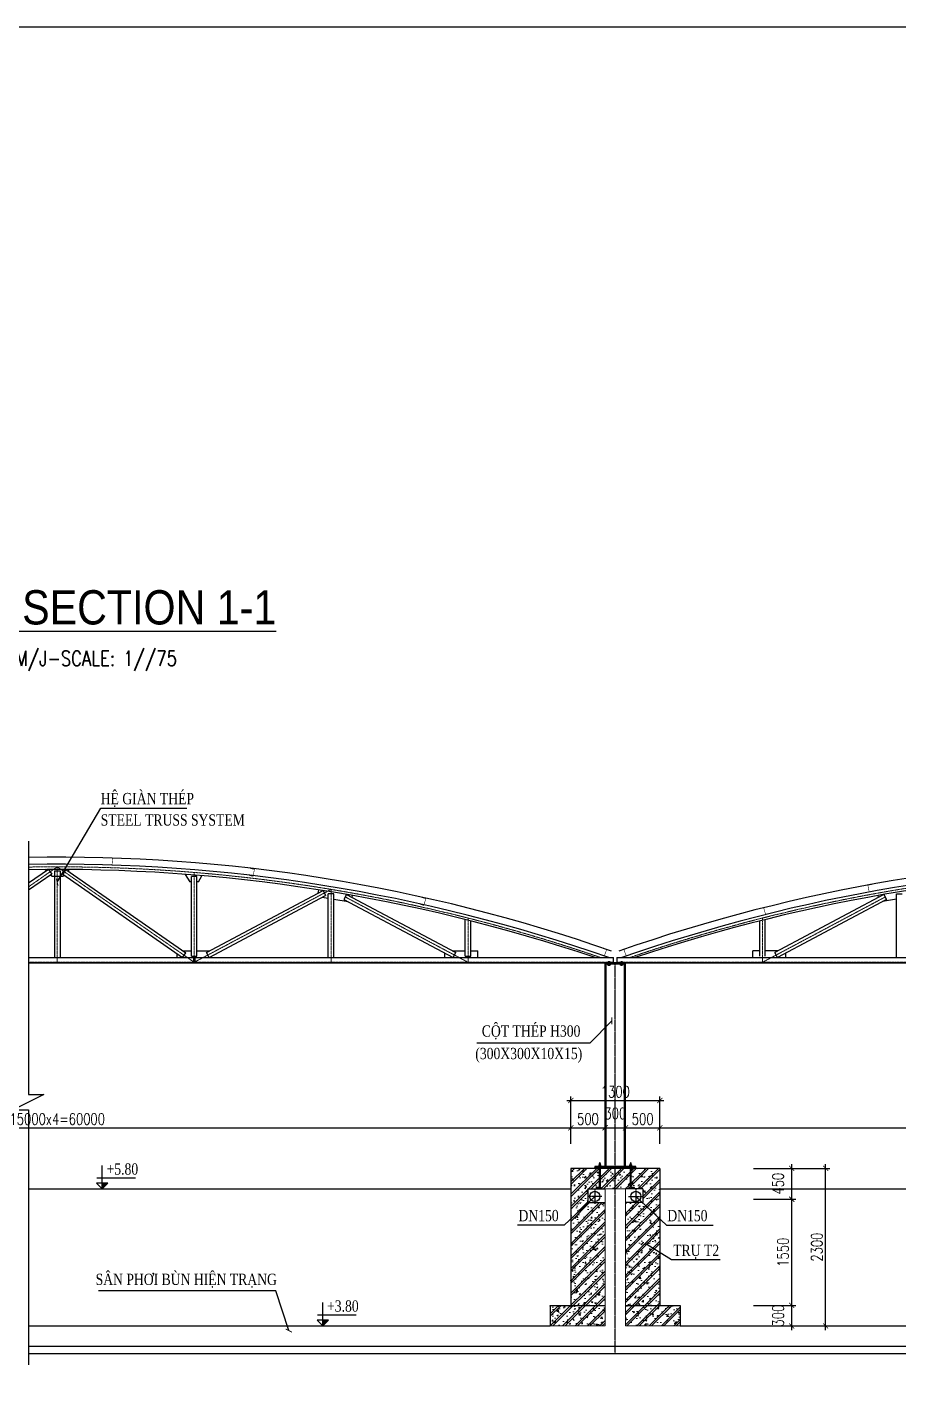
# Model space of a CAD drawing. Header units: millimetres. Extents: x -702765 to 835888, y -645289 to 262.
# Drawn here: x 627498 to 640219, y -420051 to -400359 of the extents above; entities that cross this region are included whole.
import ezdxf
from ezdxf.enums import TextEntityAlignment as Align

# ---------------------------------------------------------------- set-up
doc = ezdxf.new("R2010")
doc.units = ezdxf.units.MM
doc.header["$LTSCALE"] = 0.01
for name, pattern in [('ACAD_ISO04W100', [30, 24, -3, 0, -3]), ('CENTER', [2, 1.25, -0.25, 0.25, -0.25]), ('CENTER2', [1.125, 0.75, -0.125, 0.125, -0.125]), ('DASHED', [19.05, 12.7, -6.35])]:
    doc.linetypes.add(name, pattern=pattern)
for name, color, linetype, lineweight in [('bu long', 5, 'Continuous', 13), ('duong tam', 6, 'CENTER', 9), ('HACH', 8, 'Continuous', 9), ('net truc', 5, 'ACAD_ISO04W100', 9), ('ong phan phoi bun', 3, 'Continuous', 25), ('S-AXIS', 1, 'ACAD_ISO04W100', 9)]:
    doc.layers.add(name, color=color, linetype=linetype, lineweight=lineweight)
for name, color, linetype in [('HACTH @ 1', 8, 'Continuous'), ('HATCH', 8, 'Continuous'), ('khuat', 6, 'DASHED'), ('manh', 8, 'Continuous'), ('tam', 8, 'CENTER'), ('TEXT', 2, 'Continuous'), ('TEXT1', 31, 'Continuous'), ('THEP', 4, 'Continuous'), ('TIM', 1, 'CENTER2'), ('TUONG', 7, 'Continuous'), ('VALVES', 7, 'Continuous')]:
    doc.layers.add(name, color=color, linetype=linetype)
doc.styles.add('2-5', font='romans.shx', dxfattribs={"width": 0.75, "bigfont": 'vns.shx'})
doc.styles.add('ROMANS', font='romans', dxfattribs={"width": 0.7, "height": 1, "bigfont": 'vns'})
doc.styles.add('style3', font='VHAVAN.TTF', dxfattribs={"width": 0.75})
doc.styles.add('text1', font='vntimeh.shx', dxfattribs={"width": 0.8, "bigfont": 'romansvn.shx'})
doc.styles.add('VNTIMEHSHX', font='vntimeh.shx', dxfattribs={"width": 0.75})
doc.linetypes.add('ZIGZAG', pattern='A,0.0001,-0.2,[131,ltypeshp.shx,S=0.2,R=0,X=-0.2,Y=0],-0.4,[131,ltypeshp.shx,S=0.2,R=180,X=0.2,Y=0],-0.2', length=0.8001)
doc.dimstyles.new('1-75 HP', dxfattribs={"dimscale": 75, "dimtxt": 2.2, "dimasz": 1, "dimexe": 0.8, "dimexo": 0, "dimgap": 0.6, "dimtad": 1, "dimdec": 0, "dimdsep": 46, "dimtxsty": '2-5', "dimblk": 'ARCHTICK', "dimcen": 2.5, "dimdle": 0.8, "dimclrd": 1, "dimclre": 1, "dimclrt": 2, "dimadec": 0, "dimazin": 0, "dimtfac": 1, "dimtdec": 0, "dimtmove": 2, "dimatfit": 3, "dimldrblk": 'ARCHTICK', "dimfxl": 0, "dimtolj": 1, "dimtzin": 0, "dimarcsym": 0})

# ---------------------------------------------------------------- blocks, each defined once
blk = doc.blocks.new('CAODO')
at = {"layer": 'HATCH'}
for p, q in [((0, 0), (0, 296)), ((-69, 139), (421, 139)), ((-77, 0), (76, 0))]:
    blk.add_line(p, q, dxfattribs=at)
blk.add_lwpolyline([(0, 0), (72, 72), (-72, 72)], close=True, dxfattribs=at)
blk.add_solid([(0, 72), (0, 0), (72, 72)], dxfattribs=at)
blk = doc.blocks.new('_ArchTick')
at = {"color": 0, "linetype": 'ByBlock', "const_width": 0.15}
blk.add_lwpolyline([(-0.5, -0.5), (0.5, 0.5)], dxfattribs=at)
blk = doc.blocks.new('bulon1')
for p, q in [((-5.2, -11.4), (5.2, -11.4)), ((-3, -7.4), (-3, -8.8)), ((-2.1, -6.8), (-2.4, -6.8)), ((-2.1, -9.4), (-2.4, -9.4)), ((-2.1, -6.8), (2.1, -6.8)), ((-2.1, -9.4), (-2.1, -9.4)), ((-2.1, -9.4), (2.1, -9.4)), ((-1.9, -6.8), (-1.9, -6.8)), ((-1.9, -9.4), (-1.8, -9.4)), ((-1.8, -6.9), (-1.8, -6.8)), ((-1.7, -6.9), (-1.6, -6.8)), ((-1.7, -9.4), (-1.4, -9.1)), ((-1.6, -7), (-1.4, -6.8)), ((-1.5, -2.7), (1.4, -2.7)), ((-1.5, -3.8), (1.5, -2.8)), ((-1.5, -4.8), (1.5, -3.8)), ((-1.5, -5.8), (1.5, -4.8)), ((-1.5, -6.8), (1.5, -5.8)), ((-1.5, -7.1), (-1.2, -6.8)), ((-1.5, -7.2), (-1.4, -7.2)), ((-1.5, -7.4), (-1.5, -7.4)), ((-1.5, -7.4), (-1.5, -8.8)), ((-1.5, -8.8), (-1.5, -8.8)), ((-1.5, -9), (-1.4, -9)), ((-1.5, -9.4), (-1.3, -9.2)), ((-1.5, -9.8), (-0.4, -9.4)), ((-1.5, -12.2), (1.2, -11.4)), ((-1.5, -13.2), (1.5, -12.3)), ((-1.5, -14.2), (1.5, -13.3)), ((-1.5, -15.2), (1.5, -14.3)), ((-1.5, -16.2), (1.5, -15.3)), ((-1.5, -17.2), (1.5, -16.3)), ((-1.5, -18.2), (1.5, -17.3)), ((-1.5, -19.2), (1.5, -18.3)), ((-1.5, -20.2), (1.5, -19.3)), ((-1.5, -20.7), (1.5, -19.8)), ((-1.5, -66.1), (-1.5, -20.7)), ((-1.3, -9.4), (-1.2, -9.3)), ((-1.2, -9.4), (-1.1, -9.3)), ((-1.1, -6.8), (-1, -6.8)), ((-1, -3.1), (0.2, -2.7)), ((-1, -4.1), (1, -3.5)), ((-1, -5.1), (1, -4.5)), ((-1, -6.1), (1, -5.5)), ((-1, -9.4), (-1, -9.4)), ((-1, -10.1), (1, -9.5)), ((-1, -11.6), (-0.4, -11.4)), ((-1, -12.6), (1, -12)), ((-1, -13.6), (1, -13)), ((-1, -14.6), (1, -14)), ((-1, -15.6), (1, -15)), ((-1, -16.6), (1, -16)), ((-1, -17.6), (1, -17)), ((-1, -18.6), (1, -18)), ((-1, -19.6), (1, -19)), ((-0.9, -6.8), (-0.9, -6.8)), ((0.9, -6.8), (-0.9, -6.8)), ((0.9, -9.4), (-0.9, -9.4)), ((-0.4, -10.4), (1.5, -9.8)), ((0, -6.8), (1, -6.5)), ((0.9, -6.8), (0.9, -6.8)), ((1, -6.8), (1.1, -6.8)), ((1, -9.4), (1, -9.4)), ((1.1, -9.4), (1.5, -9)), ((1.2, -6.9), (1.3, -6.8)), ((1.3, -7), (1.4, -6.8)), ((1.3, -9.4), (1.6, -9.1)), ((1.4, -7.2), (1.8, -6.8)), ((1.4, -7.1), (1.6, -6.8)), ((1.5, -7.3), (1.5, -7.3)), ((1.5, -7.4), (1.5, -8.8)), ((1.5, -8.9), (1.5, -8.9)), ((1.5, -9.4), (1.6, -9.2)), ((1.5, -19.8), (1.5, -66.1)), ((1.7, -9.4), (1.7, -9.3)), ((1.8, -9.4), (1.9, -9.4)), ((2, -6.8), (2, -6.8)), ((2, -9.4), (2, -9.4)), ((2.4, -6.8), (2.1, -6.8)), ((2.4, -9.4), (2.1, -9.4)), ((3, -8.8), (3, -7.4)), ((-9.7, -68.1), (-3.5, -68.1)), ((-3.5, -71.1), (-9.7, -71.1))]:
    blk.add_line(p, q)
for points in [[(-5.2, -11.4), (-5.2, -10.4), (5.2, -10.4), (5.2, -11.4)], [(-1.4, -6.8), (-1.5, -6.8), (-1, -6.1), (-1.5, -5.8), (-1, -5.1), (-1.5, -4.8), (-1, -4.1), (-1.5, -3.8), (-1, -3.1), (-1.5, -2.8), (-1.5, -2.7)], [(-1.2, -10.4), (-1, -10.1), (-1.5, -9.8), (-1.2, -9.3)], [(-1, -20.6), (-1.5, -20.2), (-1, -19.6), (-1.5, -19.2), (-1, -18.6), (-1.5, -18.2), (-1, -17.6), (-1.5, -17.2), (-1, -16.6), (-1.5, -16.2), (-1, -15.6), (-1.5, -15.2), (-1, -14.6), (-1.5, -14.2), (-1, -13.6), (-1.5, -13.2), (-1, -12.6), (-1.5, -12.2), (-1, -11.6)], [(1.5, -6.8), (1, -6.5), (1.5, -5.8), (1, -5.5), (1.5, -4.8), (1, -4.5), (1.5, -3.8), (1, -3.5), (1.5, -2.8), (1.4, -2.7)], [(1.1, -10.4), (1.5, -9.8), (1, -9.5), (1.1, -9.4)], [(1, -20), (1.5, -19.3), (1, -19), (1.5, -18.3), (1, -18), (1.5, -17.3), (1, -17), (1.5, -16.3), (1, -16), (1.5, -15.3), (1, -15), (1.5, -14.3), (1, -14), (1.5, -13.3), (1, -13), (1.5, -12.3), (1, -12), (1.4, -11.4)]]:
    blk.add_lwpolyline(points)
blk.add_lwpolyline([(-9.7, -69.6, -0.389995), (-9.7, -68.1, -0.389995), (-9.7, -69.6, 0.389995), (-9.7, -71.1)], format="xyb")
for centre, radius, start, end in [((-2.4, -7.4), 0.6, 90, 180), ((-2.4, -8.8), 0.6, 180, 270), ((-2.1, -7.4), 0.6, 0, 90), ((-2.1, -8.8), 0.6, 270, 0), ((-0.9, -7.4), 0.6, 90, 180), ((-0.9, -8.8), 0.6, 180, 270), ((0.9, -7.4), 0.6, 0, 90), ((0.9, -8.8), 0.6, 270, 0), ((2.1, -7.4), 0.6, 90, 180), ((2.1, -8.8), 0.6, 180, 270), ((2.4, -7.4), 0.6, 0, 90), ((2.4, -8.8), 0.6, 270, 0), ((-3.5, -66.1), 2, 270, 0), ((-3.5, -66.1), 5, 270, 0)]:
    blk.add_arc(centre, radius, start, end)
at = {"layer": 'net truc'}
blk.add_line((-3.5, -69.6), (-9.7, -69.6), dxfattribs=at)
blk.add_arc((-3.5, -66.1), 3.5, 270, 0, dxfattribs=at)
at = {"layer": 'S-AXIS'}
blk.add_line((0, 0), (0, -66.2), dxfattribs=at)
blk = doc.blocks.new('GSDFG43')
for p, q in [((603657, -412793), (603657, -412786)), ((603657, -412829), (603657, -412821)), ((603661, -412783), (603662, -412783)), ((603661, -412796), (603662, -412796)), ((603661, -412818), (603662, -412818)), ((603661, -412832), (603662, -412832)), ((603684, -412783), (603662, -412783)), ((603684, -412796), (603662, -412796)), ((603684, -412818), (603662, -412818)), ((603684, -412832), (603662, -412832)), ((603663, -412783), (603663, -412783)), ((603663, -412796), (603663, -412796)), ((603664, -412796), (603663, -412796)), ((603663, -412818), (603663, -412818)), ((603663, -412832), (603663, -412832)), ((603664, -412832), (603663, -412832)), ((603666, -412784), (603664, -412783)), ((603665, -412796), (603664, -412796)), ((603666, -412820), (603664, -412818)), ((603665, -412832), (603664, -412831)), ((603666, -412784), (603665, -412783)), ((603667, -412796), (603665, -412794)), ((603666, -412796), (603665, -412795)), ((603666, -412796), (603665, -412795)), ((603666, -412819), (603665, -412818)), ((603666, -412832), (603665, -412830)), ((603667, -412832), (603665, -412830)), ((603666, -412832), (603665, -412831)), ((603667, -412783), (603666, -412783)), ((603666, -412785), (603666, -412785)), ((603666, -412786), (603666, -412793)), ((603666, -412794), (603666, -412794)), ((603666, -412832), (603666, -412795)), ((603667, -412819), (603666, -412818)), ((603666, -412821), (603666, -412821)), ((603666, -412821), (603666, -412829)), ((603666, -412829), (603666, -412829)), ((603667, -412783), (603667, -412783)), ((603667, -412818), (603667, -412818)), ((603668, -412783), (603668, -412783)), ((603668, -412797), (603668, -412796)), ((603668, -412796), (603668, -412796)), ((603668, -412818), (603668, -412818)), ((603668, -412832), (603668, -412832)), ((603668, -412832), (603668, -412832)), ((603669, -412783), (603669, -412783)), ((603669, -412783), (603678, -412783)), ((603669, -412796), (603678, -412796)), ((603669, -412818), (603669, -412818)), ((603669, -412818), (603678, -412818)), ((603669, -412832), (603678, -412832)), ((603678, -412783), (603678, -412783)), ((603678, -412818), (603678, -412818)), ((603679, -412783), (603679, -412783)), ((603679, -412796), (603679, -412796)), ((603680, -412796), (603679, -412796)), ((603679, -412818), (603679, -412818)), ((603679, -412832), (603679, -412832)), ((603680, -412832), (603679, -412832)), ((603682, -412784), (603680, -412783)), ((603682, -412796), (603680, -412795)), ((603681, -412796), (603680, -412796)), ((603682, -412820), (603680, -412818)), ((603681, -412832), (603680, -412831)), ((603682, -412832), (603680, -412831)), ((603681, -412783), (603681, -412782)), ((603682, -412784), (603681, -412783)), ((603681, -412785), (603681, -412784)), ((603681, -412786), (603681, -412786)), ((603681, -412786), (603681, -412793)), ((603681, -412793), (603681, -412793)), ((603681, -412794), (603681, -412794)), ((603681, -412832), (603681, -412795)), ((603682, -412796), (603681, -412795)), ((603681, -412818), (603681, -412818)), ((603682, -412819), (603681, -412818)), ((603681, -412820), (603681, -412820)), ((603681, -412821), (603681, -412821)), ((603681, -412821), (603681, -412829)), ((603681, -412829), (603681, -412829)), ((603682, -412832), (603681, -412830)), ((603681, -412830), (603681, -412830)), ((603682, -412783), (603682, -412783)), ((603682, -412819), (603682, -412818)), ((603683, -412783), (603683, -412783)), ((603683, -412796), (603683, -412796)), ((603683, -412818), (603683, -412818)), ((603683, -412832), (603683, -412832)), ((603684, -412783), (603684, -412783)), ((603684, -412783), (603686, -412783)), ((603684, -412796), (603684, -412796)), ((603684, -412796), (603686, -412796)), ((603684, -412818), (603684, -412818)), ((603684, -412818), (603686, -412818)), ((603684, -412832), (603684, -412832)), ((603684, -412832), (603686, -412832)), ((603689, -412786), (603689, -412793)), ((603689, -412821), (603689, -412829))]:
    blk.add_line(p, q)
for centre, major_axis, start_param, end_param in [((603661, -412786), (-2.26, 2.26), 5.497787, 7.068583), ((603661, -412793), (2.26, 2.26), 2.356194, 3.926991), ((603661, -412821), (-2.26, 2.26), 5.497787, 7.068583), ((603661, -412829), (2.26, 2.26), 2.356194, 3.926991), ((603662, -412786), (-2.26, 2.26), 0.785398, 2.356194), ((603662, -412793), (2.26, 2.26), 0.785398, 2.356194), ((603662, -412821), (-2.26, 2.26), 0.785398, 2.356194), ((603662, -412829), (2.26, 2.26), 0.785398, 2.356194), ((603669, -412786), (-2.26, 2.26), 5.497787, 7.068583), ((603669, -412793), (2.26, 2.26), 2.356194, 3.926991), ((603669, -412821), (-2.26, 2.26), 5.497787, 7.068583), ((603669, -412829), (2.26, 2.26), 2.356194, 3.926991), ((603678, -412786), (2.26, 2.26), -0.785398, 0.785398), ((603678, -412793), (-2.26, 2.26), 2.356194, 3.926991), ((603678, -412821), (2.26, 2.26), -0.785398, 0.785398), ((603678, -412829), (-2.26, 2.26), 2.356194, 3.926991), ((603684, -412786), (2.26, 2.26), 3.926991, 5.497787), ((603684, -412793), (-2.26, 2.26), 3.926991, 5.497787), ((603684, -412821), (2.26, 2.26), 3.926991, 5.497787), ((603684, -412829), (-2.26, 2.26), 3.926991, 5.497787), ((603686, -412786), (2.26, 2.26), -0.785398, 0.785398), ((603686, -412793), (-2.26, 2.26), 2.356194, 3.926991), ((603686, -412821), (2.26, 2.26), -0.785398, 0.785398), ((603686, -412829), (-2.26, 2.26), 2.356194, 3.926991)]:
    blk.add_ellipse(centre, major_axis=major_axis, ratio=1, start_param=start_param, end_param=end_param)
blk = doc.blocks.new('*D638')
at = {"color": 1, "lineweight": -2}
for p, q in [((638110, -419020), (638726, -419020)), ((638666, -419380), (638666, -418960)), ((638110, -419320), (638726, -419320))]:
    blk.add_line(p, q, dxfattribs=at)
at = {"layer": 'Defpoints', "color": 0}
for p in [(638110, -419020), (638666, -419020), (638110, -419320)]:
    blk.add_point(p, dxfattribs=at)
at = {"color": 1, "lineweight": -2, "xscale": 75, "yscale": 75, "zscale": 75}
for p, rotation in [((638666, -419020), 90), ((638666, -419320), 270)]:
    blk.add_blockref('_ArchTick', p, dxfattribs=dict(at, rotation=rotation))
at = {"color": 2, "insert": (638467, -419170), "char_height": 165, "attachment_point": 5, "rotation": 90, "style": '2-5'}
blk.add_mtext('\\A1;300', dxfattribs=at)
blk = doc.blocks.new('*D639')
at = {"color": 1, "lineweight": -2}
for p, q in [((638110, -417470), (638726, -417470)), ((638666, -419080), (638666, -417410)), ((638110, -419020), (638726, -419020))]:
    blk.add_line(p, q, dxfattribs=at)
at = {"layer": 'Defpoints', "color": 0}
for p in [(638110, -417470), (638666, -417470), (638110, -419020)]:
    blk.add_point(p, dxfattribs=at)
at = {"color": 1, "lineweight": -2, "xscale": 75, "yscale": 75, "zscale": 75}
for p, rotation in [((638666, -417470), 90), ((638666, -419020), 270)]:
    blk.add_blockref('_ArchTick', p, dxfattribs=dict(at, rotation=rotation))
at = {"color": 2, "insert": (638539, -418245), "char_height": 165, "attachment_point": 5, "rotation": 90, "style": '2-5'}
blk.add_mtext('\\A1;1550', dxfattribs=at)
blk = doc.blocks.new('*D640')
at = {"color": 1, "lineweight": -2}
for p, q in [((638110, -417020), (638726, -417020)), ((638666, -417530), (638666, -416960)), ((638110, -417470), (638726, -417470))]:
    blk.add_line(p, q, dxfattribs=at)
at = {"layer": 'Defpoints', "color": 0}
for p in [(638110, -417020), (638666, -417020), (638110, -417470)]:
    blk.add_point(p, dxfattribs=at)
at = {"color": 1, "lineweight": -2, "xscale": 75, "yscale": 75, "zscale": 75}
for p, rotation in [((638666, -417020), 90), ((638666, -417470), 270)]:
    blk.add_blockref('_ArchTick', p, dxfattribs=dict(at, rotation=rotation))
at = {"color": 2, "insert": (638467, -417245), "char_height": 165, "attachment_point": 5, "rotation": 90, "style": '2-5'}
blk.add_mtext('\\A1;450', dxfattribs=at)
blk = doc.blocks.new('*D641')
at = {"color": 1, "lineweight": -2}
for p, q in [((638110, -417020), (639221, -417020)), ((639161, -419380), (639161, -416960)), ((638110, -419320), (639221, -419320))]:
    blk.add_line(p, q, dxfattribs=at)
at = {"layer": 'Defpoints', "color": 0}
for p in [(638110, -417020), (639161, -417020), (638110, -419320)]:
    blk.add_point(p, dxfattribs=at)
at = {"color": 1, "lineweight": -2, "xscale": 75, "yscale": 75, "zscale": 75}
for p, rotation in [((639161, -417020), 90), ((639161, -419320), 270)]:
    blk.add_blockref('_ArchTick', p, dxfattribs=dict(at, rotation=rotation))
at = {"color": 2, "insert": (639034, -418170), "char_height": 165, "attachment_point": 5, "rotation": 90, "style": '2-5'}
blk.add_mtext('\\A1;2300', dxfattribs=at)
blk = doc.blocks.new('*D651')
at = {"color": 1, "lineweight": -2}
for p, q in [((635380, -416428), (636000, -416428)), ((635440, -416664), (635440, -416368)), ((635940, -416664), (635940, -416368))]:
    blk.add_line(p, q, dxfattribs=at)
at = {"layer": 'Defpoints', "color": 0}
for p in [(635940, -416428), (635440, -416664), (635940, -416664)]:
    blk.add_point(p, dxfattribs=at)
at = {"color": 1, "lineweight": -2, "xscale": 75, "yscale": 75, "zscale": 75, "rotation": 180}
blk.add_blockref('_ArchTick', (635440, -416428), dxfattribs=at)
at = {"color": 1, "lineweight": -2, "xscale": 75, "yscale": 75, "zscale": 75}
blk.add_blockref('_ArchTick', (635940, -416428), dxfattribs=at)
at = {"color": 2, "insert": (635690, -416301), "char_height": 165, "attachment_point": 5, "style": '2-5'}
blk.add_mtext('\\A1;500', dxfattribs=at)
blk = doc.blocks.new('*D652')
at = {"color": 1, "lineweight": -2}
for p, q in [((635880, -416428), (636300, -416428)), ((635940, -416664), (635940, -416368)), ((636240, -416664), (636240, -416368))]:
    blk.add_line(p, q, dxfattribs=at)
at = {"layer": 'Defpoints', "color": 0}
for p in [(636240, -416428), (635940, -416664), (636240, -416664)]:
    blk.add_point(p, dxfattribs=at)
at = {"color": 1, "lineweight": -2, "xscale": 75, "yscale": 75, "zscale": 75, "rotation": 180}
blk.add_blockref('_ArchTick', (635940, -416428), dxfattribs=at)
at = {"color": 1, "lineweight": -2, "xscale": 75, "yscale": 75, "zscale": 75}
blk.add_blockref('_ArchTick', (636240, -416428), dxfattribs=at)
at = {"color": 2, "insert": (636090, -416218), "char_height": 165, "attachment_point": 5, "style": '2-5'}
blk.add_mtext('\\A1;300', dxfattribs=at)
blk = doc.blocks.new('*D653')
at = {"color": 1, "lineweight": -2}
for p, q in [((636180, -416428), (636800, -416428)), ((636240, -416664), (636240, -416368)), ((636740, -416664), (636740, -416368))]:
    blk.add_line(p, q, dxfattribs=at)
at = {"layer": 'Defpoints', "color": 0}
for p in [(636740, -416428), (636240, -416664), (636740, -416664)]:
    blk.add_point(p, dxfattribs=at)
at = {"color": 1, "lineweight": -2, "xscale": 75, "yscale": 75, "zscale": 75, "rotation": 180}
blk.add_blockref('_ArchTick', (636240, -416428), dxfattribs=at)
at = {"color": 1, "lineweight": -2, "xscale": 75, "yscale": 75, "zscale": 75}
blk.add_blockref('_ArchTick', (636740, -416428), dxfattribs=at)
at = {"color": 2, "insert": (636490, -416301), "char_height": 165, "attachment_point": 5, "style": '2-5'}
blk.add_mtext('\\A1;500', dxfattribs=at)
blk = doc.blocks.new('*D650')
at = {"color": 1, "lineweight": -2}
for p, q in [((635380, -416029), (636800, -416029)), ((635440, -416664), (635440, -415969)), ((636740, -416664), (636740, -415969))]:
    blk.add_line(p, q, dxfattribs=at)
at = {"layer": 'Defpoints', "color": 0}
for p in [(636740, -416029), (635440, -416664), (636740, -416664)]:
    blk.add_point(p, dxfattribs=at)
at = {"color": 1, "lineweight": -2, "xscale": 75, "yscale": 75, "zscale": 75, "rotation": 180}
blk.add_blockref('_ArchTick', (635440, -416029), dxfattribs=at)
at = {"color": 1, "lineweight": -2, "xscale": 75, "yscale": 75, "zscale": 75}
blk.add_blockref('_ArchTick', (636740, -416029), dxfattribs=at)
at = {"color": 2, "insert": (636090, -415901), "char_height": 165, "attachment_point": 5, "style": '2-5'}
blk.add_mtext('\\A1;1300', dxfattribs=at)
blk = doc.blocks.new('*D664')
at = {"color": 1, "lineweight": -2}
for p, q in [((620380, -416428), (635500, -416428)), ((620440, -416664), (620440, -416368)), ((635440, -416664), (635440, -416368))]:
    blk.add_line(p, q, dxfattribs=at)
at = {"layer": 'Defpoints', "color": 0}
for p in [(635440, -416428), (620440, -416664), (635440, -416664)]:
    blk.add_point(p, dxfattribs=at)
at = {"color": 1, "lineweight": -2, "xscale": 75, "yscale": 75, "zscale": 75, "rotation": 180}
blk.add_blockref('_ArchTick', (620440, -416428), dxfattribs=at)
at = {"color": 1, "lineweight": -2, "xscale": 75, "yscale": 75, "zscale": 75}
blk.add_blockref('_ArchTick', (635440, -416428), dxfattribs=at)
at = {"color": 2, "insert": (627940, -416301), "char_height": 165, "attachment_point": 5, "style": '2-5'}
blk.add_mtext('\\A1;15000x4=60000', dxfattribs=at)
blk = doc.blocks.new('*D665')
at = {"color": 1, "lineweight": -2}
for p, q in [((636680, -416428), (651800, -416428)), ((636740, -416664), (636740, -416368)), ((651740, -416664), (651740, -416368))]:
    blk.add_line(p, q, dxfattribs=at)
at = {"layer": 'Defpoints', "color": 0}
for p in [(651740, -416428), (636740, -416664), (651740, -416664)]:
    blk.add_point(p, dxfattribs=at)
at = {"color": 1, "lineweight": -2, "xscale": 75, "yscale": 75, "zscale": 75, "rotation": 180}
blk.add_blockref('_ArchTick', (636740, -416428), dxfattribs=at)
at = {"color": 1, "lineweight": -2, "xscale": 75, "yscale": 75, "zscale": 75}
blk.add_blockref('_ArchTick', (651740, -416428), dxfattribs=at)
at = {"color": 2, "insert": (644240, -416301), "char_height": 165, "attachment_point": 5, "style": '2-5'}
blk.add_mtext('\\A1;15000', dxfattribs=at)

msp = doc.modelspace()

# ---------------------------------------------------------------- hatches: boundary and pattern name
at = {"layer": 'HACH'}
h = msp.add_hatch(dxfattribs=at)
h.set_pattern_fill('BT-01', color=256, scale=30, pattern_type=2)
h.set_pattern_definition([(50, (16300, -1222.2), (215.178055, -18.82564), [22.5, -247.5]), (355, (16300, -1222.2), (-41.6254, 225.65764), [18, -198]), (100.4514, (16317.93, -1223.78), (173.552815, 206.83186), [19.12206, -210.342634]), (46.1842, (16300, -1162.2), (320.17231, -49.6557), [33.75, -371.25]), (96.6356, (16326.68, -1166.35), (280.39881, 292.23536), [28.68309, -315.5139]), (351.1842, (16300, -1162.2), (280.39858, 292.23558), [27, -297]), (21, (16330, -1177.2), (179.072116, -120.785667), [22.5, -247.5]), (326, (16330, -1177.2), (72.9946, 217.545014), [18, -198]), (71.4514, (16344.92, -1187.27), (252.06679, 96.75915), [19.12206, -210.342634]), (37.5, (16300, -1222.21), (3.6479566, 99.868156), [0, -195.6, 0, -201, 0, -198.75]), (7.5, (16300, -1222.21), (78.920861, 118.323514), [0, -114.6, 0, -191.1, 0, -75.75]), (327.5, (16233.1, -1222.21), (160.146731, -6.7664615), [0, -75, 0, -234, 0, -310.5]), (317.5, (16203.1, -1222.21), (174.95585, 30.031495), [0, -97.5, 0, -155.4, 0, -220.5]), (45, (16300, -1222.21), (-90.156115, 90.156115), []), (45, (16300, -1185.46), (-90.156115, 90.156115), [])])
h.paths.add_polyline_path([(635689.7, -417320.2), (636489.7, -417320.2), (636489.7, -417520.2), (636239.7, -417520.2), (636239.7, -419320.2), (637039.7, -419320.2), (637039.7, -419020.2), (636739.7, -419020.2), (636739.7, -417020.2), (635439.7, -417020.2), (635439.7, -419020.2), (635139.7, -419020.2), (635139.7, -419320.2), (635939.7, -419320.2), (635939.7, -417520.2), (635689.7, -417520.2)])

# ---------------------------------------------------------------- linework, layer by layer
for p, q in [((627812, -412657.2), (627522.3, -412859.1)), ((627858.9, -412724.5), (627522.3, -412959.1)), ((627780.8, -412679), (627759.3, -412657.5)), ((627812, -412657.2), (627858.9, -412724.5)), ((627858.7, -412756.9), (627839.7, -412737.9)), ((627898.4, -412676.9), (627898.4, -413943.1)), ((627898.4, -412676.9), (627980.7, -412676.9)), ((627980.7, -412676.9), (627980.7, -413943.1)), ((628067.3, -412657.2), (628020.5, -412724.5)), ((628020.5, -412724.5), (629768.7, -413943.1)), ((628020.7, -412756.9), (628039.7, -412737.9)), ((628067.3, -412657.2), (629815.6, -413875.8)), ((628098.6, -412679), (628120, -412657.5)), ((629878.7, -412838.2), (629815.3, -412728.3)), ((627858.7, -412756.9), (628020.7, -412756.9)), ((629898.4, -412838.2), (629878.4, -412838.2)), ((629898.4, -413923.1), (629898.4, -412761.5)), ((629980.7, -412761.5), (629898.4, -412761.5)), ((629980.7, -413923.1), (629980.7, -412761.5)), ((630000.7, -412838.2), (629980.7, -412838.2)), ((630000.7, -412838.2), (630052.9, -412747.6)), ((630118.4, -413870.7), (631821.2, -412964.4)), ((630156.9, -413943.1), (631859.7, -413036.8)), ((631750.7, -413001.9), (631758.7, -412953.7)), ((631809.6, -413063.5), (631898.4, -413078.1)), ((631821.2, -412964.4), (631859.7, -413036.8)), ((631898.4, -413943.1), (631898.4, -413010.4)), ((631980.7, -413010.4), (631898.4, -413010.4)), ((631980.7, -413943.1), (631980.7, -413010.4)), ((631980.7, -413091.7), (632186.8, -413125.7)), ((632166.3, -413021.9), (632127.7, -413094.3)), ((632127.7, -413094.3), (633722.5, -413943.1)), ((632166.3, -413021.9), (633761, -413870.7)), ((632247.1, -413064.9), (632251.7, -413036.9)), ((640013.1, -413021.9), (638418.4, -413870.7)), ((640051.6, -413094.3), (638456.9, -413943.1)), ((639932.3, -413064.9), (639927.7, -413036.9)), ((640198.7, -413091.7), (639992.6, -413125.7)), ((640013.1, -413021.9), (640051.6, -413094.3)), ((640198.7, -413943.1), (640198.7, -413010.4)), ((640198.7, -413010.4), (640281, -413010.4)), ((633898.4, -413923.1), (633898.4, -413387.9)), ((633980.7, -413923.1), (633980.7, -413408.6)), ((638198.7, -413923.1), (638198.7, -413408.6)), ((638281, -413923.1), (638281, -413387.9)), ((629689.7, -413943.1), (629689.7, -413888)), ((629768.7, -413843.1), (629898.4, -413843.1)), ((629768.7, -413943.1), (629815.6, -413875.8)), ((629898.4, -413923.1), (629980.7, -413923.1)), ((629980.7, -413843.1), (630170.3, -413843.1)), ((630156.9, -413943.1), (630118.4, -413870.7)), ((630189.7, -413943.1), (630189.7, -413925.6)), ((633598.4, -413943.1), (633598.4, -413877)), ((633709.1, -413843.1), (633898.4, -413843.1)), ((633722.5, -413943.1), (633761, -413870.7)), ((633898.4, -413923.1), (633980.7, -413923.1)), ((633980.7, -413843.1), (634080.7, -413843.1)), ((634080.7, -413943.1), (634080.7, -413843.1)), ((638198.7, -413843.1), (638098.7, -413843.1)), ((638098.7, -413943.1), (638098.7, -413843.1)), ((638470.3, -413843.1), (638281, -413843.1)), ((638456.9, -413943.1), (638418.4, -413870.7)), ((638581, -413943.1), (638581, -413877)), ((627522.3, -413943.1), (629929.7, -413943.1)), ((627522.3, -414020.2), (636063.6, -414020.2)), ((629929.7, -413943.1), (629929.7, -414020.2)), ((629949.7, -413943.1), (636063.6, -413943.1)), ((629949.7, -413943.1), (629949.7, -414020.2)), ((635939.7, -414040.2), (635939.7, -414020.2)), ((636239.7, -414020.2), (635939.7, -414020.2)), ((636239.7, -414030.2), (635939.7, -414030.2)), ((636239.7, -414040.2), (635939.7, -414040.2)), ((636114.5, -413943.1), (642229.7, -413943.1)), ((636114.5, -413943.1), (636114.5, -414020.2)), ((636114.5, -413943.1), (639690.8, -413943.1)), ((636114.5, -414020.2), (642229.7, -414020.2)), ((636239.7, -414040.2), (636239.7, -414020.2)), ((635689.7, -417320.2), (635689.7, -417520.2)), ((635689.7, -417320.2), (635939.7, -417320.2)), ((636489.7, -417320.2), (636239.7, -417320.2)), ((636489.7, -417320.2), (636489.7, -417520.2)), ((635689.7, -417520.2), (635939.7, -417520.2)), ((636489.7, -417520.2), (636239.7, -417520.2)), ((627522.3, -419320.2), (635139.7, -419320.2)), ((637039.7, -419320.2), (651439.7, -419320.2)), ((652939.7, -419620.2), (627522.3, -419620.2)), ((627522.3, -419720.2), (652939.7, -419720.2))]:
    msp.add_line(p, q)
msp.add_lwpolyline([(521381, -400359.1), (659404.4, -400359.1), (659404.4, -469287.1), (521381, -469287.1)], close=True)
at = {"const_width": 8.23}
for points in [[(628687.5, -412485.3), (628749.8, -412491.4), (628739.6, -412593.7), (628685.7, -412588.4)], [(630757.9, -412643.4), (630819.4, -412655.3), (630799.8, -412756.2), (630746.6, -412746)], [(639840.3, -412875.5), (639778.8, -412887.3), (639798.4, -412988.3), (639851.6, -412978)], [(633261.5, -413065.8), (633321.8, -413083), (633293.3, -413181.8), (633241.2, -413166.9)], [(635908, -413799.3), (635966.4, -413821.8), (635929.4, -413917.7), (635878.8, -413898.2)], [(636271.4, -413799.3), (636213, -413821.8), (636250, -413917.7), (636300.6, -413898.2)]]:
    msp.add_lwpolyline(points, dxfattribs=at)
at = {"color": 4}
msp.add_lwpolyline([(636389.7, -416992.2), (635788.8, -416992.2), (635788.8, -417006.2), (636389.7, -417006.2)], close=True, dxfattribs=at)
for centre in [(635789.7, -417430.1), (636389.7, -417430.1)]:
    msp.add_circle(centre, 75)
for centre, radius, start, end in [((627939.7, -437052), 24575.2, 70.76551, 90.97305), ((644239.7, -437052), 24575.2, 70.76551, 109.23449), ((627939.7, -437057), 24477.2, 70.78699, 90.97695), ((627939.7, -437307.5), 24650.6, 71.40999, 90.97007), ((644239.7, -437057), 24477.2, 70.78699, 109.21301), ((644239.7, -437307.5), 24650.6, 71.40999, 108.59001)]:
    msp.add_arc(centre, radius, start, end)
at = {"layer": 'duong tam', "ltscale": 200}
for p, q in [((627939.7, -412618.2), (627522.3, -412909.1)), ((627939.7, -414012.2), (627939.7, -412618.2)), ((627939.7, -412618.2), (629939.7, -414012.2)), ((629939.7, -414012.2), (629939.7, -412700.2)), ((629939.7, -414012.2), (631939.7, -412947.8)), ((631939.7, -414012.2), (631939.7, -412947.8)), ((632147, -413058.1), (633939.7, -414012.2)), ((640032.4, -413058.1), (638239.7, -414012.2)), ((633939.7, -414012.2), (633939.7, -413366.2)), ((638239.7, -414012.2), (638239.7, -413366.2)), ((627522.3, -414012.2), (636063.6, -414012.2)), ((636114.5, -414012.2), (652294.7, -414012.2))]:
    msp.add_line(p, q, dxfattribs=at)
for centre, start, end in [((627939.7, -437057), 71.0477, 90.97849), ((644239.7, -437057), 70.78699, 108.9523)]:
    msp.add_arc(centre, 24438.7, start, end, dxfattribs=at)
at = {"layer": 'HACH', "color": 3, "linetype": 'ZIGZAG', "ltscale": 50}
for p, q in [((635939.7, -417320.2), (635939.7, -419320.2)), ((635939.7, -417320.2), (636239.7, -417320.2)), ((636239.7, -417320.2), (636239.7, -419320.2)), ((635139.7, -419320.2), (635939.7, -419320.2)), ((636239.7, -419320.2), (637039.7, -419320.2))]:
    msp.add_line(p, q, dxfattribs=at)
at = {"layer": 'HACTH @ 1'}
msp.add_lwpolyline([(627522.3, -412243.8), (627522.3, -415939.6), (627746.3, -415939.6), (627298.3, -416163.6), (627522.3, -416163.6), (627522.3, -419889.8)], dxfattribs=at)
at = {"layer": 'HATCH'}
for p, q in [((635884.7, -414020.2), (636063.6, -414020.2)), ((635884.7, -414020.2), (636063.6, -414020.2)), ((635954.7, -416992.2), (635954.7, -414040.2)), ((636294.7, -414020.2), (636114.5, -414020.2)), ((636294.7, -414020.2), (636114.5, -414020.2)), ((636294.7, -414020.2), (636114.5, -414020.2)), ((636224.7, -416992.2), (636224.7, -414040.2)), ((627522.3, -417320.2), (635439.7, -417320.2)), ((636739.7, -417320.2), (651639.7, -417320.2))]:
    msp.add_line(p, q, dxfattribs=at)
at = {"layer": 'khuat', "ltscale": 10}
for p, q in [((635439.7, -419020.2), (635939.7, -419020.2)), ((636239.7, -419020.2), (636739.7, -419020.2))]:
    msp.add_line(p, q, dxfattribs=at)
at = {"layer": 'manh'}
msp.add_line((636063.6, -414020.2), (636063.6, -413943.1), dxfattribs=at)
at = {"layer": 'manh', "const_width": 8.23}
msp.add_lwpolyline([(638317, -413197.9), (638256.7, -413215.2), (638285.2, -413314), (638337.3, -413299)], dxfattribs=at)
at = {"layer": 'ong phan phoi bun'}
for p, q in [((635439.7, -417020.2), (635439.7, -419020.2)), ((636739.7, -417020.2), (635439.7, -417020.2)), ((636739.7, -417020.2), (636739.7, -419020.2)), ((635139.7, -419020.2), (635139.7, -419320.2)), ((635139.7, -419020.2), (635439.7, -419020.2)), ((636739.7, -419020.2), (637039.7, -419020.2)), ((637039.7, -419020.2), (637039.7, -419320.2))]:
    msp.add_line(p, q, dxfattribs=at)
at = {"layer": 'THEP'}
for p, q in [((635939.7, -416992.2), (635939.7, -414040.2)), ((636239.7, -416992.2), (636239.7, -414040.2))]:
    msp.add_line(p, q, dxfattribs=at)
at = {"layer": 'TIM', "ltscale": 500}
for p, q in [((636089.7, -417020.2), (636089.7, -414040.2)), ((636089.7, -419720.2), (636089.7, -417020.2)), ((635895.4, -417430.1), (635684, -417430.1)), ((635789.7, -417324.4), (635789.7, -417535.8)), ((636284, -417430.1), (636495.4, -417430.1)), ((636389.7, -417324.4), (636389.7, -417535.8))]:
    msp.add_line(p, q, dxfattribs=at)
at = {"layer": 'TUONG', "color": 4}
msp.add_lwpolyline([(635788.8, -417020.2), (635788.8, -417006.2), (636389.7, -417006.2), (636389.7, -417020.2)], dxfattribs=at)

# ---------------------------------------------------------------- block references
at = {"layer": 'bu long', "yscale": 5.333333333335759}
for p, xscale, zscale in [((635863.8, -416931.4), 5.333333333335759, 5.333333333335759), ((636315.6, -416931.4), -5.333333333335759, 5.333333333333333)]:
    msp.add_blockref('bulon1', p, dxfattribs=dict(at, xscale=xscale, zscale=zscale))
at = {"layer": 'tam', "linetype": 'Continuous', "yscale": 1.151999988433277, "zscale": 1.151999988433277}
for p, xscale, rotation in [((628597.9, -417320.2), 1.151999988433295, 0.0009864467666230632), ((631818.3, -419320.2), 1.151999988433277, 0.0009864467666230786)]:
    msp.add_blockref('CAODO', p, dxfattribs=dict(at, xscale=xscale, rotation=rotation))
at = {"layer": 'VALVES'}
msp.add_blockref('GSDFG43', (32325, -1222.2), dxfattribs=at)
at = {"layer": 'VALVES', "xscale": -1}
msp.add_blockref('GSDFG43', (1239854.4, -1222.2), dxfattribs=at)

# ---------------------------------------------------------------- texts
at = {"layer": 'TEXT', "style": 'text1', "width": 0.8}
for s, p in [('hÖ giµn thÐp', (628574.7, -411704.6)), ('steel truss system', (628574.7, -412017.1))]:
    msp.add_text(s, height=165, dxfattribs=at).set_placement(p)
at = {"layer": 'TEXT', "style": 'VNTIMEHSHX', "width": 0.8}
for s, p in [('CéT THÐP H300', (634140.6, -415015.3)), ('(300X300X10X15)', (634045.8, -415343.1)), ('dn150', (634675.9, -417709.4)), ('dn150', (636849.7, -417709.4)), ('trô t2', (636936.8, -418217.2)), ('s©n ph¬i bïn hiÖn tr¹ng', (628500.5, -418640))]:
    msp.add_text(s, height=165, dxfattribs=at).set_placement(p, align=Align.MIDDLE_LEFT)
at = {"layer": 'TEXT', "style": 'text1', "width": 0.8}
for s, p in [('+5.80', (628660.4, -417111.9)), ('+3.80', (631880.8, -419111.9))]:
    msp.add_text(s, height=165, rotation=359.99901, dxfattribs=at).set_placement(p)
at = {"layer": 'TEXT1', "color": 2, "style": 'ROMANS', "width": 0.8}
msp.add_text('TY/R LE/M/J-SCALE: 1//75', height=220, dxfattribs=at).set_placement((626189, -409686.5))
at = {"layer": 'THEP', "style": 'style3', "width": 0.9}
msp.add_text('%%UmÆt c¾t - section 1-1', height=500, dxfattribs=at).set_placement((624251.8, -409080.6))

# ---------------------------------------------------------------- dimensions: what is measured, and where the dimension line sits
for base, p1, p2, picture, middle in [((636739.7, -416028.6), (635439.7, -416663.8), (636739.7, -416663.8), '*D650', (636089.7, -415901.1)), ((635939.7, -416428.1), (635439.7, -416663.8), (635939.7, -416663.8), '*D651', (635689.7, -416300.6)), ((636239.7, -416428.1), (635939.7, -416663.8), (636239.7, -416663.8), '*D652', (636089.7, -416218.1)), ((636739.7, -416428.1), (636239.7, -416663.8), (636739.7, -416663.8), '*D653', (636489.7, -416300.6)), ((651739.7, -416428.1), (636739.7, -416663.8), (651739.7, -416663.8), '*D665', (644239.7, -416300.6))]:
    dim = msp.add_linear_dim(base=base, p1=p1, p2=p2, dimstyle='1-75 HP')
    dim.commit()
    dim.dimension.update_dxf_attribs({"geometry": picture, "text_midpoint": middle})
dim = msp.add_linear_dim(base=(635439.7, -416428.1), p1=(620439.7, -416663.8), p2=(635439.7, -416663.8), text='<>x4=60000', dimstyle='1-75 HP')
dim.commit()
dim.dimension.update_dxf_attribs({"geometry": '*D664', "text_midpoint": (627939.7, -416300.6)})
for base, p1, p2, picture, middle in [((638666.4, -417020.2), (638110.2, -417470.2), (638110.2, -417020.2), '*D640', (638467.3, -417245.2)), ((638666.4, -419020.2), (638110.2, -419320.2), (638110.2, -419020.2), '*D638', (638467.4, -419170.2))]:
    dim = msp.add_linear_dim(base=base, p1=p1, p2=p2, angle=90, dimstyle='1-75 HP')
    dim.commit()
    dim.dimension.update_dxf_attribs({"geometry": picture, "text_midpoint": middle, "dimtype": 160})
for base, p1, p2, picture, middle in [((639161.4, -417020.2), (638110.2, -419320.2), (638110.2, -417020.2), '*D641', (639033.9, -418170.2)), ((638666.4, -417470.2), (638110.2, -419020.2), (638110.2, -417470.2), '*D639', (638538.9, -418245.2))]:
    dim = msp.add_linear_dim(base=base, p1=p1, p2=p2, angle=90, dimstyle='1-75 HP')
    dim.commit()
    dim.dimension.update_dxf_attribs({"geometry": picture, "text_midpoint": middle})

# ---------------------------------------------------------------- leaders
at = {"color": 1}
msp.add_leader([(627939.7, -412842), (628575.5, -411761.2), (629832.5, -411761.2)], dimstyle='1-75 HP', dxfattribs=at)
for points in [[(636039.7, -414866.6), (635718.8, -415190.8), (634068.5, -415190.8)], [(635789.7, -417430.1), (635342.7, -417847.2), (634661.2, -417847.2)], [(636389.7, -417430.1), (636836.7, -417847.2), (637518.1, -417847.2)], [(636549.2, -418124.9), (636910.9, -418352), (637622.3, -418352)], [(631322.6, -419388.3), (631129.8, -418806.3), (628542.4, -418806.3)]]:
    msp.add_leader(points, dimstyle='1-75 HP')

doc.saveas('drawing.dxf')
